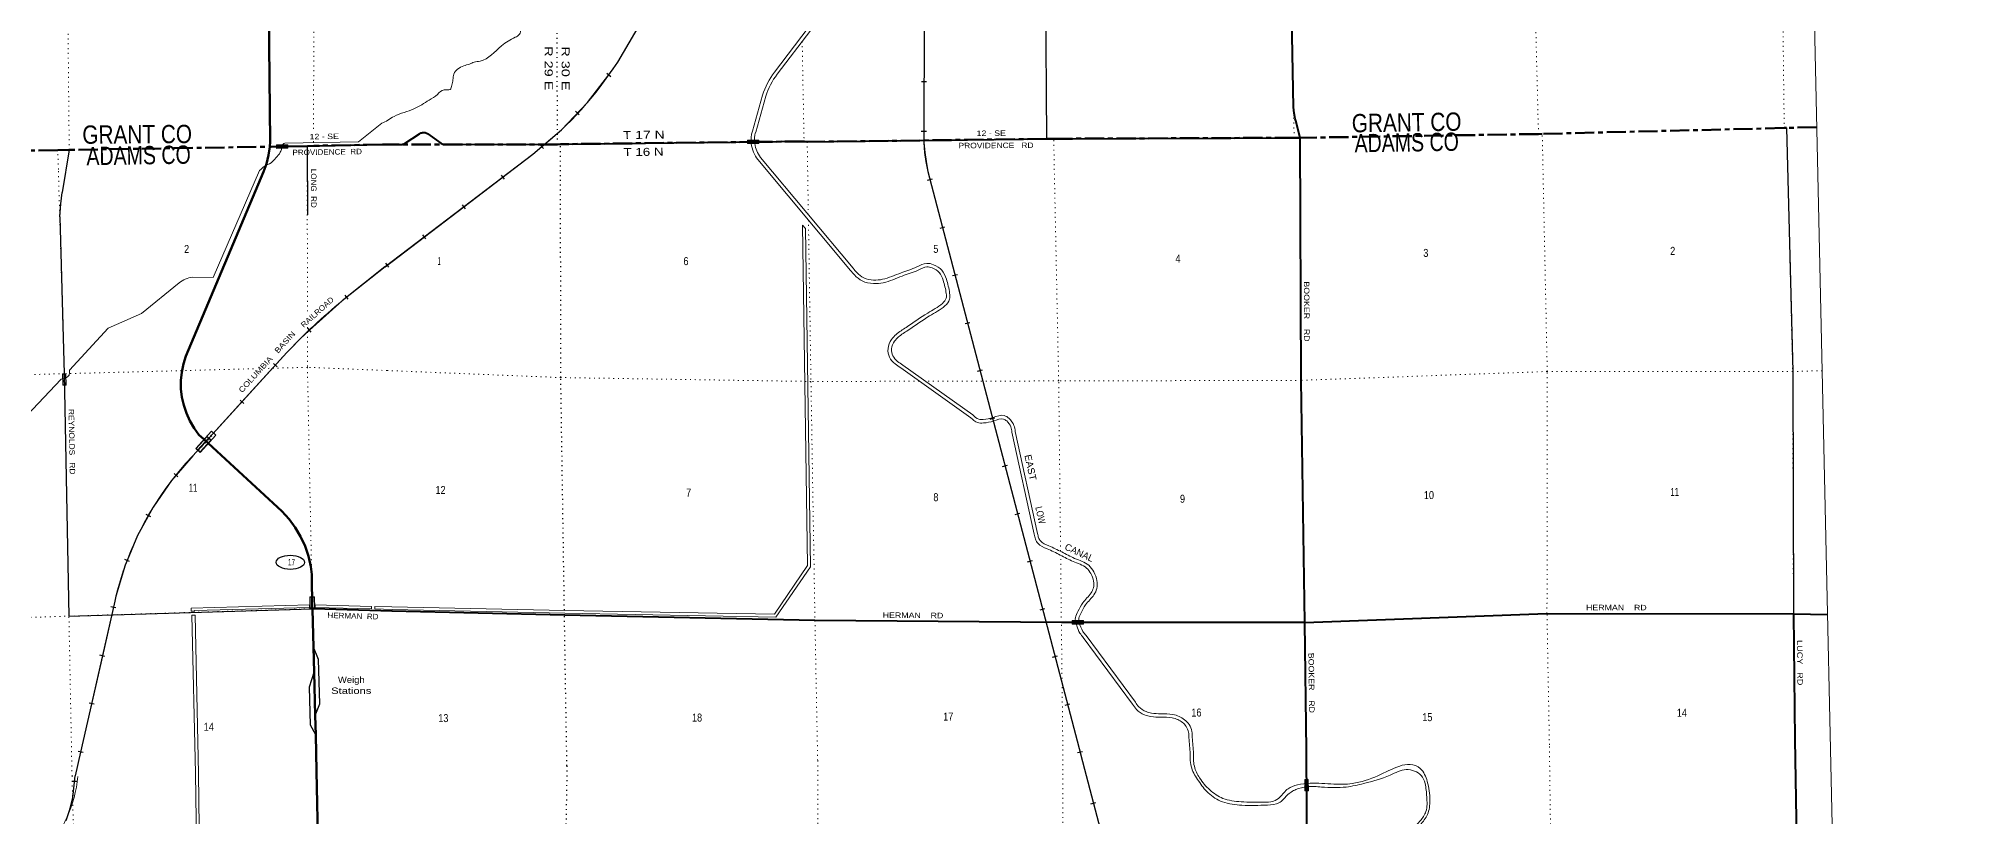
# Model space of a CAD drawing. Header units: feet. Extents: x 250644 to 505285, y -364975 to -177792.
# Drawn here: x 463073 to 505285, y -225267 to -208247 of the extents above; entities that cross this region are included whole.
import ezdxf
from ezdxf.enums import TextEntityAlignment as Align

# ---------------------------------------------------------------- set-up
doc = ezdxf.new("R2010")
doc.units = ezdxf.units.FT
doc.header["$LTSCALE"] = 70
doc.linetypes.add('DOTTED', pattern=[1.5, 0.3, -1.2])
doc.linetypes.add('LONG_DASH_SHORT_DASH', pattern=[9.9, 6, -1.2, 1.5, -1.2])
for name, color, linetype, lineweight in [('11', 7, 'LONG_DASH_SHORT_DASH', 60), ('17', 7, 'Continuous', 25), ('23', 7, 'Continuous', 70), ('24', 7, 'Continuous', 25), ('26', 7, 'Continuous', 40), ('29', 7, 'Continuous', 25), ('31', 7, 'Continuous', 13), ('34', 7, 'Continuous', 25), ('39', 7, 'Continuous', 13), ('4', 7, 'Continuous', 13), ('59', 7, 'Continuous', 13), ('6', 7, 'DOTTED', 25), ('61', 7, 'Continuous', 13), ('7', 7, 'DOTTED', 13)]:
    doc.layers.add(name, color=color, linetype=linetype, lineweight=lineweight)
for name, color, linetype in [('12', 7, 'Continuous'), ('27', 7, 'Continuous'), ('30', 7, 'Continuous'), ('41', 7, 'Continuous'), ('45', 7, 'Continuous')]:
    doc.layers.add(name, color=color, linetype=linetype)

msp = doc.modelspace()

# ---------------------------------------------------------------- linework, layer by layer
at = {"layer": '11'}
for points in [[(501970.22, -210182.44), (501309.36, -210201.68), (501257.13, -210203.05), (495963.83, -210332.39), (495881.48, -210334.55), (490667.41, -210417.46), (490536.74, -210416.87), (485276.92, -210438.51), (485122.19, -210440.57), (479885.58, -210505.94), (479816.98, -210495.65), (478828.11, -210507.1)], [(468525.9, -210607.63), (463742.76, -210680.77), (463493.39, -210685.67), (461165.91, -210722.84)], [(470595.09, -210564.62), (469092.13, -210592.15), (468954.26, -210601.08), (468525.9, -210607.63)], [(478828.11, -210507.1), (474489.82, -210557.35), (474423.58, -210561.11), (470595.09, -210564.62)]]:
    msp.add_lwpolyline(points, dxfattribs=at)
at = {"layer": '17'}
msp.add_ellipse((468580.03, -219706.34), major_axis=(-309.24, 1), ratio=0.500121, dxfattribs=at)
at = {"layer": '23'}
for p, q in [((469097.41, -222108.44), (469083, -221566.58)), ((469155, -224273.24), (469133.92, -223480.77))]:
    msp.add_line(p, q, dxfattribs=at)
for points in [[(468131.43, -210613.71), (468131.84, -210610.87), (468138.29, -210504.14), (468112.35, -207694.62), (468160.35, -207063.64), (468261.47, -206511.42), (468368.39, -206065.89), (469732.87, -201255.15), (469778.91, -200908.62), (469801.19, -200573.01), (469863.04, -197690.13), (469881.92, -197391.58), (469931.9, -197096.64), (470012.43, -196808.54), (470122.64, -196530.44), (470261.31, -196265.38), (470301.08, -196200.79)], [(469060.6, -220722.08), (469047.67, -219976.29), (469025.02, -219797.3), (468974.83, -219571.97), (468901.36, -219353.13), (468805.42, -219143.16), (468688.06, -218944.38), (468550.56, -218758.95), (468394.43, -218588.91), (466688.65, -217013.84), (466581.47, -216914.88), (466472.94, -216767.68), (466380.39, -216609.95), (466304.83, -216443.41), (466247.09, -216269.88), (466207.81, -216091.27), (466187.42, -215909.53), (466186.13, -215726.65), (466203.97, -215544.65), (466240.73, -215365.5), (466294.02, -215196.52), (467992.19, -211165.37), (468058.05, -210985.76), (468104.77, -210800.25), (468131.43, -210613.71)], [(469083, -221566.58), (469060.91, -220736.14), (469060.6, -220722.08)], [(469133.92, -223480.77), (469122.69, -223058.53), (469097.41, -222108.44)], [(469301.55, -231390.27), (469185.51, -226043.55), (469155, -224273.24)]]:
    msp.add_lwpolyline(points, dxfattribs=at)
at = {"layer": '24'}
for points in [[(469122.69, -223058.53), (469222.72, -222800.81), (469195.56, -221830.71), (469083, -221566.58)], [(469133.92, -223480.77), (469022.37, -223267.79), (469000.33, -222431.08), (469097.41, -222108.44)]]:
    msp.add_lwpolyline(points, dxfattribs=at)
at = {"layer": '26'}
msp.add_line((501458.9, -220844.55), (501487.98, -223585.54), dxfattribs=at)
for points in [[(490667.41, -210417.46), (490573.49, -210044.59), (490562.74, -210005.08), (490536.95, -209875.92), (490524.81, -209744.77), (490437.54, -205046.61), (490411.25, -203144.73)], [(468131.43, -210613.71), (468157.95, -210613.18), (468527.28, -210605.83), (470595.09, -210564.65)], [(470595.09, -210564.65), (470987.69, -210563.75), (471003.68, -210563.89), (471019.59, -210562.35), (471035.26, -210559.17), (471050.51, -210554.36), (471065.17, -210547.98), (471079.08, -210540.11), (471089, -210533.22), (471403.99, -210327.66), (471419.76, -210318.86), (471436.37, -210311.76), (471453.63, -210306.43), (471471.35, -210302.93), (471489.34, -210301.31), (471507.41, -210301.58), (471525.34, -210303.73), (471542.95, -210307.74), (471560.05, -210313.58), (471576.44, -210321.17), (471588.41, -210328.12), (471870, -210533.29), (471885.15, -210542.54), (471901.18, -210550.15), (471917.92, -210556.05), (471935.19, -210560.16), (471952.79, -210562.45), (471960.03, -210562.85), (474120.67, -210558), (474489.82, -210557.35), (478827.65, -210505.44)], [(478827.65, -210505.44), (479818.93, -210493.58), (479885.58, -210505.94), (485140.27, -210440.1), (485276.92, -210438.51), (490536.74, -210416.87), (490642.41, -210417.35), (490667.41, -210417.46)], [(490772.08, -221025.43), (490688.66, -215725.29), (490667.41, -210417.46)], [(470806.18, -220772.99), (469085.35, -220722.8), (469060.6, -220722.08)], [(485929.98, -221021.06), (485445.2, -221020.62), (480055.13, -220979.18), (474574.71, -220861.52), (470803.08, -220773.74)], [(490772.08, -221025.43), (490772.02, -221025.43), (485929.98, -221021.06)], [(490772.08, -221025.43), (496067.51, -220823.48), (501458.77, -220832.65), (502203.62, -220846.14)], [(490804.46, -223818.04), (490772.18, -221031.47), (490772.08, -221025.43)], [(501487.71, -223585.54), (501530.73, -226186.42), (501585.4, -231498.47), (501615.73, -236798.89), (501613.65, -242085.8)], [(490857.17, -231564.36), (490820.02, -226217.77), (490804.46, -223817.84)]]:
    msp.add_lwpolyline(points, dxfattribs=at)
at = {"layer": '29'}
for p, q in [((485078.98, -205058.76), (485122.19, -210440.57)), ((468950.24, -210610.22), (468953.27, -212105.38)), ((463742.76, -210680.77), (463587.18, -211611.86)), ((463633.18, -215579.7), (463733.24, -220884.58)), ((463733.24, -220884.58), (469060.54, -220722.08))]:
    msp.add_line(p, q, dxfattribs=at)
for points in [[(501309.36, -210201.68), (501441.69, -215530.76), (501458.77, -220832.65), (501458.9, -220844.55)], [(463535.76, -212150.4), (463557.17, -211862.94), (463587.18, -211611.86)], [(463535.76, -212150.4), (463633.18, -215579.7), (463633.24, -215583.01)]]:
    msp.add_lwpolyline(points, dxfattribs=at)
at = {"layer": '31'}
for p, q in [((463670.38, -215581.67), (463675.55, -215831.62)), ((463675.55, -215831.62), (463600.56, -215833.17))]:
    msp.add_line(p, q, dxfattribs=at)
msp.add_lwpolyline([(463600.56, -215833.17), (463595.39, -215583.22), (463670.38, -215581.67)], dxfattribs=at)
msp.add_lwpolyline([(463603.55, -215591.04), (463662.55, -215589.82), (463667.38, -215823.78), (463608.38, -215825)], close=True, dxfattribs=at)
at = {"layer": '34'}
for p, q in [((475504.57, -209006.25), (475592.16, -209073.8)), ((482386.69, -209186.83), (482497.3, -209187.11)), ((474817.65, -209838.04), (474897.7, -209914.37)), ((474042.72, -210568.6), (474114.35, -210652.88)), ((482381.33, -210272.61), (482491.94, -210272.89)), ((473188.43, -211233.68), (473255.5, -211321.63)), ((482519.99, -211345.73), (482626.99, -211317.72)), ((472337.43, -211885.94), (472404.51, -211973.9)), ((471472.48, -212542.3), (471539.55, -212630.25)), ((482792.49, -212396.78), (482899.49, -212368.76)), ((470662.99, -213160.4), (470730.06, -213248.35)), ((483066.6, -213433.36), (483173.6, -213405.34)), ((469848.23, -213950.93), (469779.27, -213864.44)), ((469038.15, -214668.47), (468964.03, -214586.37)), ((483339.1, -214484.4), (483446.11, -214456.39)), ((468294.74, -215432.68), (468212.99, -215358.17)), ((483613.21, -215520.99), (483720.22, -215492.97)), ((467561.4, -216233.4), (467479.65, -216158.89)), ((483885.71, -216572.03), (483992.72, -216544.01)), ((466841.07, -217027.61), (466759.32, -216953.1)), ((466120.88, -217837.91), (466037.01, -217765.8)), ((484159.82, -217608.61), (484266.83, -217580.59)), ((484432.32, -218659.65), (484539.33, -218631.64)), ((465526.22, -218713.94), (465429.18, -218660.85)), ((465061.15, -219687.09), (464959.1, -219644.43)), ((484706.44, -219696.24), (484813.44, -219668.22)), ((464763.16, -220706.04), (464655.27, -220681.64)), ((484978.94, -220747.28), (485085.94, -220719.26)), ((464521.09, -221764.5), (464413.2, -221740.1)), ((485253.05, -221783.86), (485360.05, -221755.85)), ((464287.1, -222810.87), (464179.22, -222786.47)), ((485525.55, -222834.9), (485632.55, -222806.89)), ((464045.03, -223869.34), (463937.14, -223844.94)), ((485799.66, -223871.49), (485906.66, -223843.47)), ((463802.46, -224492.13), (463912.97, -224497.1)), ((486091.58, -224989.12), (486198.57, -224961.08))]:
    msp.add_line(p, q, dxfattribs=at)
at = {"layer": '34', "lineweight": 13}
for p, q in [((470654.81, -213236.43), (473883.26, -210774.35)), ((470650.71, -213239.29), (469715.37, -213985.1)), ((468505.84, -215117.76), (466444.59, -217379.32)), ((466854.44, -216834.75), (466510.06, -217214.22)), ((466950.7, -216922.11), (466606.32, -217301.58)), ((466856.31, -216833.84), (466952.66, -216921.9)), ((466509.26, -217214.98), (466605.61, -217303.05)), ((464740.03, -220553.95), (463875.52, -224376.28))]:
    msp.add_line(p, q, dxfattribs=at)
for points in [[(475639.48, -208909.59), (475740.98, -208758.97), (478097.12, -204730.79)], [(482443.95, -207697.88), (482436.81, -210523.39), (482454.24, -210736.55), (482483.32, -210933.29), (482525.06, -211153.88), (485868.09, -223921.63)], [(485870.31, -223923.51), (488830.09, -235217.01), (488865.62, -235325.21), (488914.18, -235458.83), (488978.93, -235608.65), (489039.63, -235717.97), (503060.28, -259715.52)]]:
    msp.add_lwpolyline(points, dxfattribs=at)
at = {"layer": '34'}
for points in [[(470651.18, -213238.83), (472371.42, -211928.69), (473883.95, -210775.21), (474078.92, -210609.49), (474512.52, -210240.95), (475081.82, -209643.89), (475548.47, -209038.72), (475585.58, -208990.62), (475640.39, -208910.21), (475741.91, -208759.56), (476660.01, -207189.94)], [(482445.05, -207697.89), (482437.91, -210523.35), (482455.33, -210736.42), (482484.4, -210933.11), (482526.13, -211153.64), (485871.72, -223921.01)], [(470650.02, -213238.43), (469714.66, -213984.26), (469000.75, -214628.68), (468802.84, -214807.32), (468505.04, -215117.01), (467520.31, -216197.44), (466443.77, -217378.59), (466078.77, -217803.15), (465982.33, -217915.33), (465579.49, -218497.39), (465239.72, -219118.37), (465010.36, -219667.05), (464966.7, -219771.47), (464763.47, -220449.5), (464738.96, -220553.7), (464467.59, -221753.53), (463991.53, -223858.37), (463870.43, -224380.78)], [(485871.42, -223923.41), (488831.15, -235216.7), (488866.66, -235324.85), (488915.2, -235458.42), (488979.92, -235608.16), (489040.59, -235717.43), (503059.55, -259714.73)], [(463677.88, -225353.09), (463750.7, -225137.29), (463787.12, -225008.36), (463818.63, -224856.31), (463870.28, -224381.28)]]:
    msp.add_lwpolyline(points, dxfattribs=at)
at = {"layer": '34', "lineweight": 13}
for points in [[(466787.49, -216989.6), (466753.13, -216958.28), (466520.6, -217214.51), (466554.37, -217245.37)], [(466799.31, -217000.37), (466566.17, -217256.17), (466604.74, -217291.42), (466837.38, -217035.07)]]:
    msp.add_lwpolyline(points, close=True, dxfattribs=at)
for centre, radius, start, end in [((469100.91, -204510.98), 7880.4, 307.36329, 326.07061), ((477111.46, -223095.27), 11734.46, 129.07139, 137.16909), ((471334.1, -222049.58), 6761.56, 136.3138, 167.22066), ((461102.45, -224122.39), 2841.76, 316.83923, 354.48505)]:
    msp.add_arc(centre, radius, start, end, dxfattribs=at)
at = {"layer": '34', "linetype": 'DOTTED', "lineweight": 100}
msp.add_arc((450068.13, -201946.68), 22500.11, 317.12288, 318.42782, dxfattribs=at)
at = {"layer": '39'}
for p, q in [((478908.07, -209487.26), (478686.28, -210273.15)), ((478980.25, -209507.63), (478758.46, -210293.52)), ((478808.59, -210894.84), (480836.1, -213321.3)), ((478866.14, -210846.75), (480893.65, -213273.21)), ((462117.93, -217225.28), (463565.99, -215696.32)), ((481931.57, -215451.84), (483465.07, -216543.88)), ((481975.08, -215390.75), (483508.58, -216482.79)), ((484363.48, -216857.7), (484853.34, -219093.14)), ((484436.74, -216841.65), (484926.6, -219077.09)), ((485924.56, -221354.91), (487003.04, -222810.61)), ((485984.82, -221310.26), (487063.3, -222765.96)), ((488234.63, -223525.71), (488260, -223872.29)), ((488309.43, -223520.24), (488335, -223870.81))]:
    msp.add_line(p, q, dxfattribs=at)
for points in [[(480733.62, -206039.44), (480057.48, -207756.53), (479984.8, -207903.55), (479903.17, -208014.52), (479170.6, -208980.24)], [(480803.4, -206066.92), (480126.11, -207786.94), (480049.12, -207942.69), (479963.26, -208059.41), (479230.35, -209025.57)], [(468458.97, -210538.14), (470068.54, -210504.55), (470581.53, -210100.35)], [(466435.96, -213468.5), (466890.99, -213474.4), (467908.71, -211136.69)], [(470801.84, -220683.5), (474582.64, -220761.12), (479172.87, -220843.77), (479894.2, -219778.25), (479782.83, -212330.5), (479850.9, -212399.25), (479959.19, -219804.75), (479201.83, -220908.52), (474586.05, -220822.47), (470804.55, -220736.34)], [(463751.12, -215500.85), (464595.94, -214583.17), (465325.13, -214262.59), (466148.61, -213593.76)], [(463565.99, -215696.32), (463658.67, -215678.76), (463704.51, -215650.37), (463738.35, -215614.33), (463750.35, -215556.46), (463751.12, -215500.85)], [(470801.84, -220683.5), (470430.71, -220672.66), (470430.71, -220726.86), (470804.55, -220736.34)], [(466570.73, -224326.39), (466496.1, -220859.51), (466423.75, -220862.1), (466508.52, -224322.08), (466508.23, -224327.44)], [(466508.23, -224327.44), (466606.82, -231383.74), (466610.7, -231421.47)], [(466570.73, -224326.39), (466656.82, -231383.17), (466665.7, -231418.28)]]:
    msp.add_lwpolyline(points, dxfattribs=at)
for points in [[(469001.3, -220638.12), (466413.56, -220708.8), (466410.9, -220778.37), (466485.4, -220777.01), (466486.75, -220760.76), (469001.11, -220694.82)], [(469119.8, -220638.8), (470352.65, -220670.03), (470353.04, -220724.83), (469119.8, -220693)]]:
    msp.add_lwpolyline(points, close=True, dxfattribs=at)
for centre, radius, start, end in [((480423.53, -209950.47), 1584.67, 142.24684, 163.00381), ((480423.53, -209950.47), 1509.67, 142.24684, 163.00381), ((479339.05, -210467.6), 681.12, 163.4119, 186.70228), ((479339.05, -210467.6), 681.12, 186.55498, 218.84831), ((479339.05, -210467.6), 606.12, 163.4119, 187.28688), ((479339.05, -210467.6), 606.12, 187.28706, 218.84831), ((466488.58, -213981.43), 515.62, 95.85694, 131.2492)]:
    msp.add_arc(centre, radius, start, end, dxfattribs=at)
for points in [[(481340.9, -201283.5), (481005.05, -201171.67), (480538.21, -201151.72), (480178.07, -201058.42), (479888.79, -200985.43), (479672.71, -201025.38), (479492.6, -201136.93), (479485.99, -201193.54), (479507.29, -201241.34), (479381.66, -201280.93), (479217.32, -201379.98), (478997.57, -201434.13), (478833.28, -201535.2), (478651.69, -201507.73), (478549.32, -201433.85), (478586.7, -201322.02), (478475.18, -201204.04), (478317.35, -201242.45), (478209.03, -201410.56), (478211.49, -201587.85), (478235.23, -201732.33), (478264.49, -201856.51), (478186.83, -201965.36), (478059.97, -202115.83), (478027.01, -202243.66), (477954.72, -202326.18), (478003, -202407.53), (477973.25, -202503.04), (477895.03, -202589.74), (477962.92, -202731.04), (477977.02, -202891.9), (477915.51, -203082.96), (477784.14, -203294), (477692.75, -203336.71), (477537.62, -203322.66), (477347.71, -203363.94), (477244.73, -203425.09), (477117.68, -203648.11), (476902.79, -203815), (476664.64, -203776.93), (476289.52, -203647.75), (475989.79, -203558.91), (475880.85, -203702.85), (475783.72, -203836.41), (475672.75, -203899.79), (475557.54, -203874.61), (475462.01, -203992), (475396.42, -204181.15), (475259.39, -204247.24), (475121.98, -204377.82), (475053.27, -204522.72), (475123.85, -204611.55), (475183.22, -204654.32), (475104.47, -204799.49), (475110.29, -204950.48), (475081.29, -205076.2), (474916.27, -205227.66), (474853.94, -205227.29), (474689.66, -205169.14), (474571.3, -205178.3), (474566.01, -205287.27), (474544.34, -205384.58), (474576.12, -205528.84), (474645.35, -205643.91), (474583.51, -205742.28), (474423.08, -205837.19), (474303.13, -206102.34), (474129.18, -206298.38), (474021.26, -206482.6), (474046.1, -206590.78), (474094.89, -206692.27), (474014.61, -206777.02), (473887.12, -206822.7), (473804.9, -206990.12), (473826.79, -207140.69), (473733.47, -207266.08), (473624.43, -207406), (473638.23, -207554.77), (473638.96, -207663.58), (473571.43, -207695.59), (473432.24, -207755.68), (473326.86, -207881.39), (473359.53, -207981.3), (473502.86, -208005.74), (473606.38, -208045.33), (473593, -208152.5), (473498.15, -208217.47), (473199.35, -208404.71), (472729.39, -208739.54), (472599.33, -208763.12), (472501.87, -208803.97)], [(472501.87, -208803.97), (472372.21, -208843.66), (472239.3, -208913.67), (472155.62, -209022.69), (472134.66, -209148.19), (472113.5, -209265.64), (472075.66, -209359.34), (471941.18, -209366.91), (471796.98, -209467.44), (471615.22, -209593.15), (471284.38, -209785.26), (471071.22, -209861.41), (470848.32, -209949.91), (470713.71, -210032.05), (470581.53, -210100.35)], [(468389.84, -210650.1), (468423.36, -210555.55), (468458.97, -210538.14)], [(467908.71, -211136.69), (468006.05, -211044.07), (468158.09, -210962.37), (468263.05, -210857.77), (468359.25, -210733.31), (468389.84, -210650.1)], [(480893.65, -213273.21), (480969.92, -213364.5), (481122.48, -213480.15), (481338.1, -213529.99), (481533.45, -213513.94), (481937.67, -213371.71), (482284.33, -213243.73), (482499.35, -213164.57), (482649.8, -213194.84), (482829.63, -213314.67), (482929.45, -213509.32), (483001.1, -213819), (483001.74, -213950.66), (482895.7, -214096.72), (482562.41, -214315.14), (482092.13, -214628.76), (481880.77, -214775.89), (481796.22, -214868.65), (481731.37, -215037.65), (481757.24, -215185.98), (481860.41, -215309.09), (481975.08, -215390.75)], [(480836.1, -213321.3), (480917.83, -213419.12), (481089.96, -213549.61), (481332.59, -213605.7), (481549.23, -213587.9), (481963.11, -213442.27), (482310.27, -213314.1), (482505.35, -213242.28), (482620.51, -213265.45), (482771.8, -213366.26), (482858.47, -213535.28), (482926.14, -213827.74), (482926.62, -213926.47), (482843.09, -214041.53), (482521.05, -214252.58), (482049.9, -214566.78), (481831.01, -214719.14), (481731.26, -214828.58), (481653.93, -215030.13), (481686.82, -215218.71), (481809.09, -215364.62), (481931.57, -215451.84)], [(483465.07, -216543.88), (483610.3, -216647.3), (483739.21, -216658.02), (483968.61, -216612.2), (484179.31, -216573.87), (484248.67, -216614.37), (484338.35, -216743), (484363.48, -216857.7)], [(483508.57, -216482.79), (483637.03, -216574.26), (483734.89, -216582.4), (483954.55, -216538.53), (484193.18, -216495.12), (484300.75, -216557.93), (484408.42, -216712.36), (484436.74, -216841.65)], [(484926.6, -219077.09), (484947.18, -219171.01), (484987.48, -219235.99), (485167.53, -219344.9), (485454.1, -219480.04), (485735.66, -219620.87), (486042.62, -219771.48), (486156.33, -219917.16), (486223.33, -220107.15), (486220.47, -220281.51), (486158.26, -220417.2), (485974.77, -220635.98), (485874.78, -220813.84), (485829.65, -220926.13), (485828.82, -220981.26)], [(484853.34, -219093.14), (484876.67, -219199.62), (484933.24, -219290.84), (485132.03, -219411.08), (485421.33, -219547.51), (485702.37, -219688.08), (485994.11, -219831.22), (486089.67, -219953.65), (486148.12, -220119.39), (486145.74, -220264.55), (486094.3, -220376.75), (485912.82, -220593.14), (485807.01, -220781.34), (485752.16, -220917.81), (485750.77, -220980.79)], [(485750.77, -220980.78), (485782.84, -221098.38), (485851.13, -221255.79), (485924.56, -221354.91)], [(485828.79, -220981.02), (485837.9, -221022.05), (485916.51, -221218.05), (485984.82, -221310.26)], [(487003.04, -222810.61), (487087.18, -222924.18), (487265.04, -223042.43), (487404.7, -223081.07), (487619.02, -223095.74), (487867.78, -223111.2), (487991.33, -223148.25), (488091.38, -223210.11), (488173.97, -223296.61), (488227.44, -223424.18), (488234.63, -223525.71)], [(487063.3, -222765.96), (487139.63, -222868.99), (487296.59, -222973.34), (487417.39, -223006.76), (487623.91, -223020.9), (487881.05, -223036.88), (488022.35, -223079.25), (488138.99, -223151.37), (488237.78, -223254.84), (488301.38, -223406.57), (488309.44, -223520.41)], [(488260, -223872.29), (488295.91, -224210.04), (488447.53, -224491.16), (488655.1, -224751.13), (488970.17, -224946.74), (489395.79, -225021.56), (489952.81, -225017.49), (490205.41, -224970.62), (490379.58, -224806.4), (490576.48, -224678), (490816.78, -224617.27), (491136.65, -224623.54), (491675.64, -224623.82), (492058.44, -224546.41), (492636.51, -224362.78), (492986.39, -224241.67), (493171.98, -224274.54), (493318.38, -224368.52), (493399.86, -224546.22), (493437.09, -224841.5), (493420.38, -225157.88), (493293.2, -225365.55), (492861.53, -225759.93), (492282.86, -226261.68), (491642.07, -226776.63), (491288.99, -227062.88), (491146.18, -227297), (491055.61, -227528.16), (491022.83, -227728.07), (491017, -228092.58), (491048.18, -228857.06), (491045.58, -229763.08), (491060.15, -230849.99), (491063.27, -231385.46), (491106.05, -231652.45), (491192.09, -231862.29), (491327.12, -232349.06), (491518.26, -232941.52), (491672.77, -233391.71), (491699.57, -233665.03), (491685.56, -234021.63), (491676.46, -234430.49), (491696.3, -234649.58), (491765.74, -234829.51), (491972.11, -235019.04), (492222.43, -235191.67), (492284.19, -235275.1), (492343, -235421.01), (492543.5, -235973.03), (492679.5, -236399.39), (492844.44, -236871.53), (492982.37, -237175.05), (493362.73, -237778.17), (493782.98, -238479.21), (494128.75, -239058.8), (494402.57, -239311.53), (494653.32, -239391.54), (494935.1, -239404.54), (495122.67, -239318.59), (495305.06, -239164.28), (495734.14, -238735.72), (496218.24, -238231.67), (496562.22, -237883.17), (496678.72, -237639.46), (496651.92, -237366.14), (496523.94, -237056.4), (496532.15, -236830.77), (496707.56, -236386.67), (496744.97, -236339.69), (496886.33, -236021.04), (496890.69, -235805.54), (496794.68, -235483.14), (496804.34, -235225.27), (496936.84, -235094.01), (497130.69, -235022.04), (497328.75, -235078.85), (497467.57, -235199.14), (497683.25, -235462.99), (497923.66, -235879.4), (498069, -236263.31), (498244.41, -236994.97), (498330.5, -237442.37), (498343.43, -237728.02), (498234.31, -238050.11), (498057, -238383.51), (498079.88, -238662.94), (498272.99, -238901.03), (498717.6, -239144.62), (499054.54, -239325.74), (499423.71, -239627.07), (499823.24, -239939.93)], [(488335, -223870.81), (488353.56, -224170.74), (488468.51, -224424.34), (488692.23, -224688.04), (488978.95, -224872.09), (489376.39, -224945.41), (489867.3, -224956.63), (490082.08, -224932.6), (490225.42, -224847.45), (490403.23, -224661.01), (490608.97, -224578.76), (490885.84, -224539.51), (491403.05, -224560.32), (491807.06, -224546.95), (492369.26, -224375.68), (492846.32, -224165.69), (493072.92, -224127.35), (493295.7, -224217.93), (493449.36, -224501.03), (493504.71, -224914.76), (493453.68, -225223.72), (493292.67, -225452.13), (492886.44, -225805.79), (492416.94, -226223), (491839.6, -226684.46), (491480.45, -226968.81), (491300.49, -227147.23), (491183.23, -227346.66), (491114.13, -227539.18), (491095.8, -227760.97), (491099.05, -228656.82), (491101.12, -229365.46), (491124.67, -230389.79), (491113.27, -231251.68), (491152.61, -231552.96), (491235.72, -231708.49), (491305.54, -231910.56), (491318.76, -232095.54), (491340.83, -232209.9), (491431.76, -232469.97), (491608.03, -233016.4), (491676.6, -233262.79), (491780.26, -233444.11), (491792.26, -233675.42), (491770.91, -233955.66), (491745.55, -234119.19), (491736.98, -234441.47), (491756.68, -234652.51), (491833.62, -234800.1), (492029.38, -234957.61), (492253.01, -235098.5), (492343.95, -235241.81), (492434.6, -235485.78), (492599.48, -235953.9), (492683.69, -236173.83), (492758.75, -236329.5), (492811, -236562.09), (492904.35, -236846.29), (493087.29, -237195.29), (493788.82, -238350.26), (494155.52, -238977.78), (494340.26, -239195.89), (494646.25, -239331.27), (494901.76, -239336.69), (495158.84, -239199.15), (495499.21, -238874.87), (496072.78, -238310.81), (496519.24, -237839.65), (496617.61, -237594.26), (496544.23, -237301.65), (496451.77, -237069.79), (496494.79, -236762.99), (496641.94, -236430.14), (496824.32, -236040.28), (496837.3, -235858.85), (496755.74, -235558.34), (496711.47, -235321.58), (496859.65, -235049.11), (497151.05, -234919), (497363.43, -234989.63), (497570.24, -235205.33), (497846.19, -235582.84), (498067.46, -236055.97), (498201.73, -236498.47), (498343.36, -237136.12), (498389.89, -237386.94), (498452.8, -237655.57), (498426.85, -237901.66), (498317.42, -238088.87), (498170.39, -238310.99), (498140.27, -238549.1)]]:
    msp.add_spline(points, degree=3, dxfattribs=at)
at = {"layer": '4'}
msp.add_lwpolyline([(250643.67, -181929.51), (281972.62, -181563.19), (313301.03, -181153.78), (344628.85, -180701.28), (375956.02, -180205.69), (407282.48, -179667), (438608.16, -179085.23), (469933.03, -178460.36), (501256.99, -177792.42), (505285.47, -360804.74), (473709.75, -361478.06), (442133.15, -362107.94), (410555.7, -362694.39), (378977.49, -363237.41), (347398.55, -363736.98), (315818.96, -364193.12), (284238.76, -364605.82), (252658.03, -364975.08)], close=True, dxfattribs=at)
msp.add_lwpolyline([(250643.67, -181929.51), (281972.62, -181563.19), (313301.03, -181153.78), (344628.85, -180701.28), (375956.02, -180205.69), (407282.48, -179667), (438608.16, -179085.23), (469933.03, -178460.36), (501256.99, -177792.42), (505285.47, -360804.74), (473709.75, -361478.06), (442133.15, -362107.94), (410555.7, -362694.39), (378977.49, -363237.41), (347398.55, -363736.98), (315818.96, -364193.12), (284238.76, -364605.82), (252658.03, -364975.08)], close=True, dxfattribs=at)
at = {"layer": '59'}
for points in [[(469008.55, -220710.77), (469003.28, -220460.83), (469108.25, -220458.61), (469113.52, -220708.56)], [(469100.42, -220466.77), (469011.44, -220468.65), (469016.37, -220702.6), (469105.35, -220700.73)]]:
    msp.add_lwpolyline(points, close=True, dxfattribs=at)
at = {"layer": '6'}
for points in [[(474423.58, -210561.11), (474406.3, -205251.17), (474332.01, -199912.5), (474294.04, -194578.92), (474240.65, -189271.94), (474204.64, -183936.29), (474130.47, -178682.26), (474103, -178379.05)], [(474574.46, -220754.3), (474495.94, -215664.04), (474489.82, -210557.35)], [(474630.11, -224160.01), (474574.71, -220861.52), (474574.67, -220824.17)], [(474630.11, -224160.01), (474595.5, -226172.03), (474644.66, -231397.61), (474670.35, -236661.87), (474712.6, -241954.01), (474768.99, -247366.7), (474871.59, -252659.76), (474938.13, -258078.3), (475014.34, -263474.52), (475289.18, -268842.97), (475333.82, -269926.92)]]:
    msp.add_lwpolyline(points, dxfattribs=at)
at = {"layer": '61'}
for p, q in [((468274.03, -210574.62), (468523.99, -210570.31)), ((468399.66, -210609.96), (468399.65, -210609.57)), ((468523.99, -210570.31), (468525.29, -210645.3)), ((478576.55, -210470.69), (478826.51, -210466.58)), ((478826.51, -210466.58), (478827.75, -210541.57)), ((485678.13, -220982.03), (485928.13, -220982.03)), ((485928.13, -220982.03), (485928.13, -221057.03)), ((490770.35, -224457.17), (490845.35, -224456.52)), ((490772.53, -224707.16), (490770.35, -224457.17)), ((490808.94, -224581.84), (490808.55, -224581.85))]:
    msp.add_line(p, q, dxfattribs=at)
for points in [[(468525.29, -210645.3), (468275.32, -210649.61), (468274.03, -210574.62)], [(478827.75, -210541.57), (478577.78, -210545.68), (478576.55, -210470.69)], [(485928.13, -221057.03), (485678.13, -221057.03), (485678.13, -220982.03)], [(490845.35, -224456.52), (490847.53, -224706.51), (490772.53, -224707.16)]]:
    msp.add_lwpolyline(points, dxfattribs=at)
for points in [[(468282.16, -210582.47), (468516.13, -210578.44), (468517.15, -210637.44), (468283.17, -210641.47)], [(478585.64, -210537.55), (478584.67, -210478.55), (478818.64, -210474.7), (478819.62, -210533.7)], [(485686.13, -221049.03), (485686.13, -220990.03), (485920.13, -220990.03), (485920.13, -221049.03)], [(490778.41, -224465.09), (490837.42, -224464.58), (490839.46, -224698.58), (490780.45, -224699.09)]]:
    msp.add_lwpolyline(points, close=True, dxfattribs=at)
at = {"layer": '7'}
for p, q in [((479775.03, -208307.72), (479816.98, -210495.65)), ((468950.24, -210601.22), (468950.26, -210633.09)), ((469082.86, -210494.64), (469082.4, -210582.37)), ((479885.58, -210505.94), (479910.37, -212092.47)), ((468950.38, -210833.18), (468952.51, -214282.57)), ((463804.43, -224382.61), (463633.18, -215579.7)), ((490804.1, -223817.85), (490808.89, -224540.34))]:
    msp.add_line(p, q, dxfattribs=at)
for points in [[(463742.76, -210680.77), (463690.37, -205358.05), (463695.82, -200077.62), (463643.57, -194758.93), (463577.32, -189442.75), (463536.9, -184174.06), (463536.39, -184132.15)], [(495881.48, -210334.55), (495744.06, -204963.29), (495703.62, -199611.63), (495700.35, -194299.3), (495616.05, -190437.49)], [(501021.24, -191883.63), (501065.75, -194160.01), (501071.23, -199480.34), (501190.22, -204837.99), (501257.13, -210203.05)], [(485122.19, -210440.57), (485078.98, -205058.76), (485026.15, -199773.94), (484975.97, -194434.63), (484945.19, -192848.71)], [(469083.27, -201290.21), (469110.68, -205264.83), (469083.95, -210290.97)], [(490411.25, -203145.2), (490437.54, -205046.61), (490536.74, -210416.87)], [(501309.36, -210201.68), (501441.69, -215530.76), (501458.77, -220832.65), (501458.9, -220844.55), (501487.98, -223585.54)], [(485427.87, -219464.03), (485386.39, -215737.97), (485276.92, -210438.51)], [(490667.41, -210417.46), (490688.66, -215725.29), (490772.02, -221025.43), (490804.46, -223817.84)], [(496119.94, -223702.89), (496067.51, -220823.48), (496072.78, -215531.09), (495963.83, -210332.39)], [(463633.23, -215582.26), (463633.18, -215579.7), (463505.48, -211108.83), (463493.39, -210685.67)], [(479912.34, -212218.15), (479967.52, -215749.69), (480055.13, -220979.18), (480114.44, -224045.28)], [(468952.68, -214562.05), (468953.22, -215439.64), (469055.2, -220459.21)], [(467775.34, -215470.65), (463633.18, -215579.7), (460808.01, -215652.01)], [(470696.09, -215510.64), (468953.22, -215439.64), (468081.58, -215462.59)], [(482335.31, -215744.57), (479967.52, -215749.69), (474495.94, -215664.04), (470696.09, -215510.64)], [(502086.32, -215514.34), (501441.69, -215530.76), (496072.78, -215531.09), (490688.66, -215725.29), (485386.39, -215737.97), (482471.33, -215744.27)], [(485479.46, -223931.77), (485445.2, -221020.62), (485428.88, -219554.47)], [(460169.48, -220995.92), (463733.24, -220884.58), (469060.54, -220722.08), (470803.08, -220773.74)], [(469060.39, -220714.78), (469060.54, -220722.08), (469155, -224273.24)], [(470806.18, -220772.99), (474574.71, -220861.52), (480055.13, -220979.18), (485445.2, -221020.62), (485676.31, -221020.83)], [(485929.07, -221021.06), (490772.02, -221025.43), (496067.51, -220823.48), (501458.77, -220832.65), (502200.55, -220846.24)], [(496265.79, -238109.97), (496277.04, -236728.93), (496249.82, -231494.66), (496152.8, -226175.32), (496119.94, -223702.89)], [(501487.98, -223585.54), (501532.37, -226164.25), (501587.41, -231498.44), (501615.73, -236798.89), (501616.44, -242011.5), (501707.39, -247566.25), (501765.11, -251564.92)], [(480114.44, -224045.28), (480119.26, -226242.89), (480202.45, -228872.74), (480128.24, -231471.21), (480107.93, -236750.4), (480062.15, -241951.53), (480197.62, -247519.82), (480326.91, -252844.61), (480417.83, -258160.03), (480509.13, -263497.59), (480592.77, -268857.43), (480611.21, -269816.6)], [(486041.31, -269701.82), (486047.07, -268865.13), (485853.37, -263537.48), (485794.5, -258094.89), (485729.42, -252881.43), (485615.32, -247504.02), (485437.07, -242021.07), (485509.38, -236723.06), (485501.08, -231536.76), (485474.94, -226246.34), (485479.46, -223931.77)], [(463804.43, -224382.61), (463854.71, -226207.38), (464000.78, -231533.8), (464068.26, -236824.46), (464164.46, -242213.56), (464127.8, -247563.17), (464289.75, -252859.32), (464419.77, -258189.86), (464341.22, -263592.04), (464392.36, -266960.25)], [(469154.76, -224273.24), (469185.51, -226043.55), (469301.55, -231390.27), (469365.12, -236699.06), (469442.99, -242048.01), (469229.98, -244762.19), (469321.95, -247400.13), (469429.98, -252750.92), (469534.69, -258220.48), (469594.35, -262644.23), (469648.54, -263537.02), (469752.86, -268940.16), (469785.61, -270041.59)], [(490809.42, -224619.94), (490820.02, -226217.77), (490857.17, -231564.36), (490874.91, -236714.25), (490837.5, -242053.9), (490944.97, -247513.98), (491068.78, -252871.08), (491165.7, -258184.38), (491298.63, -263486.96), (491412.56, -268854.31), (491424.37, -269586.75)]]:
    msp.add_lwpolyline(points, dxfattribs=at)

# ---------------------------------------------------------------- texts
at = {"layer": '12'}
for s, rotation, width, p in [('GRANT CO', 0.415, 0.85, (464030.67, -210549.7)), ('GRANT CO', 0.911, 0.85, (491800.22, -210299.43)), ('ADAMS CO', 0.915, 0.8, (464122.04, -211019.29)), ('ADAMS CO', 0.911, 0.8, (491860.28, -210737.06))]:
    msp.add_text(s, height=400, rotation=rotation, dxfattribs=dict(at, width=width)).set_placement(p)
at = {"layer": '17', "width": 0.6}
msp.add_text('17', height=140, dxfattribs=at).set_placement((468606.09, -219774.65), align=Align.CENTER)
at = {"layer": '27'}
for s, rotation, width, p in [('12 - SE', 0.876, 1.2, (469000.78, -210453.05)), ('PROVIDENCE   RD', 0.236, 1.15, (483195.53, -210647.65)), ('12 - SE', 0.236, 1.2, (483590.18, -210378.34)), ('PROVIDENCE  RD', 0.876, 1.1, (468626.72, -210799.35)), ('BOOKER    RD', 270.229, 1.2, (490749.99, -213560.47)), ('HERMAN    RD', 359.903, 1.2, (496921.52, -220754.93)), ('HERMAN  RD', 358.302, 1.1, (469388.65, -220923.58)), ('HERMAN    RD', 359.56, 1.2, (481535.95, -220920.56)), ('LUCY   RD', 270.608, 1.25, (501534.89, -221408.46)), ('BOOKER    RD', 270.658, 1.2, (490849.63, -221686.98))]:
    msp.add_text(s, height=120, rotation=rotation, dxfattribs=dict(at, width=width)).set_placement(p)
at = {"layer": '30'}
for s, rotation, width, p in [('LONG  RD', 270.116, 1.1, (469031.22, -211096.06)), ('REYNOLDS   RD', 271.081, 1.15, (463727.73, -216350.61))]:
    msp.add_text(s, height=120, rotation=rotation, dxfattribs=dict(at, width=width)).set_placement(p)
at = {"layer": '34'}
for s, rotation, width, p in [('RAILROAD', 42.071, 1.1, (468874.59, -214580.33)), ('COLUMBIA   BASIN', 47.653, 1.2, (467524.41, -216006.82))]:
    msp.add_text(s, height=120, rotation=rotation, dxfattribs=dict(at, width=width)).set_placement(p)
at = {"layer": '41'}
for s, width, p in [('EAST', 1.1, (484697.35, -217647.16)), ('LOW', 0.85, (484915.46, -218691.73))]:
    msp.add_text(s, height=150, rotation=282.36, dxfattribs=dict(at, width=width)).set_placement(p, align=Align.CENTER)
msp.add_text('CANAL', height=150, rotation=335.134, dxfattribs=at).set_placement((485805.42, -219562.25), align=Align.CENTER)
at = {"layer": '45'}
for s, width, p in [('Stations', 1.3, (469912.76, -222586.53)), ('Weigh', 1.1, (469912.76, -222346.53))]:
    msp.add_text(s, height=140, dxfattribs=dict(at, width=width)).set_placement(p, align=Align.CENTER)
at = {"layer": '6'}
for s, rotation, width, p in [('R 29 E', 270.186, 1.35, (474141.59, -208413.76)), ('R 30 E', 270.186, 1.35, (474512.61, -208416.46)), ('T 17 N', 0.664, 1.3, (475855.31, -210444.46)), ('T 16 N', 0.664, 1.25, (475867.47, -210819.07))]:
    msp.add_text(s, height=175, rotation=rotation, dxfattribs=dict(at, width=width)).set_placement(p)
at = {"layer": '7'}
for s, width, p in [('2', 0.85, (466255.84, -212938.65)), ('1', 0.4, (471804.15, -213199.4)), ('6', 0.85, (477178.79, -213203.8)), ('5', 0.85, (482644.15, -212935.15)), ('4', 0.85, (487939.63, -213148.79)), ('3', 0.85, (493362.1, -213023.69)), ('2', 0.85, (498762.01, -212979.31)), ('11', 0.65, (466359.35, -218162.54)), ('12', 0.85, (471754.98, -218210.67)), ('7', 0.85, (477236.89, -218269.03)), ('8', 0.85, (482645.57, -218369.13)), ('9', 0.85, (488039.27, -218403.2)), ('10', 0.85, (493374.58, -218322.42)), ('11', 0.65, (498768.41, -218254.18)), ('14', 0.85, (466685.48, -223393.32)), ('13', 0.85, (471815.85, -223202.72)), ('18', 0.85, (477365.71, -223190.99)), ('17', 0.85, (482859.86, -223169.94)), ('16', 0.85, (488288.43, -223080.9)), ('15', 0.85, (493339.87, -223182.14)), ('14', 0.85, (498907.51, -223086.82))]:
    msp.add_text(s, height=175, dxfattribs=dict(at, width=width)).set_placement(p)

doc.saveas('drawing.dxf')
